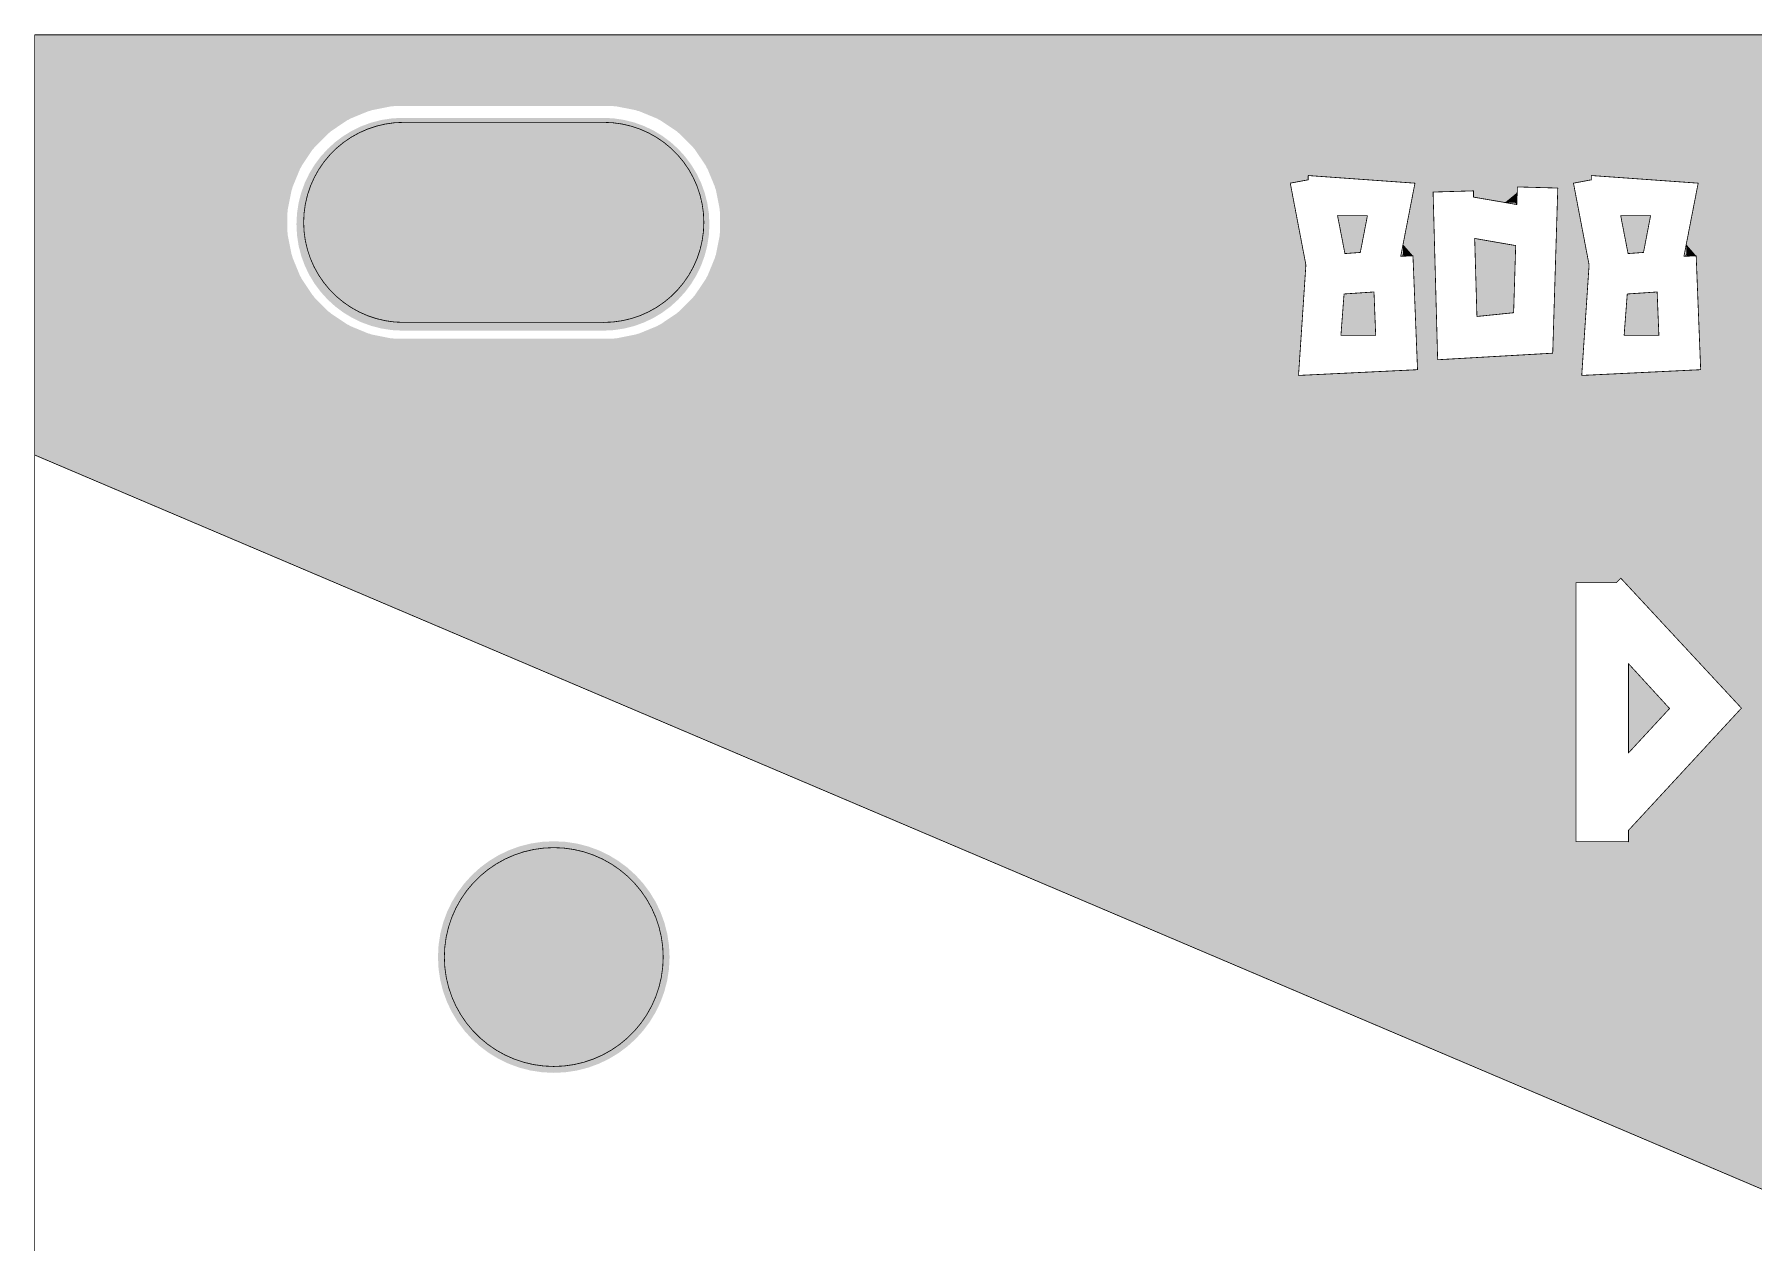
# Model space of a CAD drawing. Header units: inches. Extents: x 0 to 67, y 0 to 129.
# Drawn here: x 0 to 27.49, y 109.19 to 128.51 of the extents above; entities that cross this region are included whole.
import ezdxf

# ---------------------------------------------------------------- set-up
doc = ezdxf.new("R2010")
doc.units = ezdxf.units.IN
for name, color, linetype in [('Bottom Layer', 5, 'Continuous'), ('Bottom Solder', 6, 'Continuous'), ('Mechanical 2', 216, 'Continuous'), ('Mechanical 3', 76, 'Continuous'), ('Multi-Layer', 9, 'Continuous'), ('Pad Holes', 156, 'Continuous'), ('Top Layer', 1, 'Continuous'), ('Top Overlay', 2, 'Continuous'), ('Top Solder', 216, 'Continuous')]:
    doc.layers.add(name, color=color, linetype=linetype)

msp = doc.modelspace()

# ---------------------------------------------------------------- hatches: boundary and pattern name
at = {"layer": 'Bottom Layer'}
h = msp.add_hatch(color=5, dxfattribs=at)
edge = h.paths.add_edge_path()
edge.add_arc((5.893, 125.476), 1.6, 90, 270)
edge.add_line((5.893, 123.876), (9.093, 123.876))
edge.add_arc((9.093, 125.476), 1.6, 270, 450)
edge.add_line((9.093, 127.076), (5.893, 127.076))
h = msp.add_hatch(color=5, dxfattribs=at)
edge = h.paths.add_edge_path()
edge.add_arc((8.306, 113.756), 1.75, 0, 360)
at = {"layer": 'Bottom Solder'}
h = msp.add_hatch(color=6, dxfattribs=at)
edge = h.paths.add_edge_path()
edge.add_arc((5.893, 125.476), 1.702, 90, 270)
edge.add_line((5.893, 123.774), (9.093, 123.774))
edge.add_arc((9.093, 125.476), 1.702, 270, 450)
edge.add_line((9.093, 127.178), (5.893, 127.178))
h = msp.add_hatch(color=6, dxfattribs=at)
edge = h.paths.add_edge_path()
edge.add_arc((8.306, 113.756), 1.852, 0, 360)
at = {"layer": 'Multi-Layer'}
h = msp.add_hatch(color=9, dxfattribs=at)
edge = h.paths.add_edge_path()
edge.add_arc((5.893, 125.476), 1.6, 90, 270)
edge.add_line((5.893, 123.876), (9.093, 123.876))
edge.add_arc((9.093, 125.476), 1.6, 270, 450)
edge.add_line((9.093, 127.076), (5.893, 127.076))
h = msp.add_hatch(color=9, dxfattribs=at)
edge = h.paths.add_edge_path()
edge.add_arc((8.306, 113.756), 1.75, 0, 360)
at = {"layer": 'Pad Holes'}
h = msp.add_hatch(color=7, dxfattribs=at)
edge = h.paths.add_edge_path()
edge.add_arc((5.893, 125.476), 1.6, 90, 270)
edge.add_line((5.893, 123.876), (9.093, 123.876))
edge.add_arc((9.093, 125.476), 1.6, 270, 450)
edge.add_line((9.093, 127.076), (5.893, 127.076))
h = msp.add_hatch(color=7, dxfattribs=at)
edge = h.paths.add_edge_path()
edge.add_arc((8.306, 113.756), 1.75, 0, 360)
at = {"layer": 'Top Layer'}
h = msp.add_hatch(color=1, dxfattribs=at)
edge = h.paths.add_edge_path()
edge.add_arc((5.893, 125.476), 1.6, 90, 270)
edge.add_line((5.893, 123.876), (9.093, 123.876))
edge.add_arc((9.093, 125.476), 1.6, 270, 450)
edge.add_line((9.093, 127.076), (5.893, 127.076))
h = msp.add_hatch(color=1, dxfattribs=at)
edge = h.paths.add_edge_path()
edge.add_arc((8.306, 113.756), 1.75, 0, 360)
at = {"layer": 'Top Overlay'}
h = msp.add_hatch(color=2, dxfattribs=at)
h.paths.add_polyline_path([(66.606, 120.955), (66.569, 120.651), (37.924, 109.562), (37.902, 109.574), (37.839, 109.874), (37.639, 110.494), (37.355, 111.079), (36.993, 111.62), (36.558, 112.105), (36.061, 112.525), (35.509, 112.872), (34.915, 113.138), (34.29, 113.32), (33.645, 113.412), (32.994, 113.414), (32.349, 113.325), (31.723, 113.148), (31.127, 112.885), (30.574, 112.541), (30.074, 112.124), (29.637, 111.642), (29.271, 111.103), (28.984, 110.519), (28.781, 109.9), (28.717, 109.607), (28.688, 109.592), (0.006, 121.785), (0.006, 128.506), (66.606, 128.506)])
h.paths.add_polyline_path([(23.716, 126.073), (23.707, 125.81), (23.687, 125.794), (23.015, 125.91), (23.015, 126.01), (22.368, 125.991), (22.441, 123.309), (24.281, 123.414), (24.362, 126.055)], flags=0)
h.paths.add_polyline_path([(45.306, 126.218), (44.663, 126.178), (44.673, 126.023), (44.135, 125.387), (44.11, 125.388), (43.62, 126), (43.62, 126.196), (42.974, 126.196), (42.974, 123.15), (43.62, 123.15), (43.62, 124.928), (43.644, 124.937), (44.103, 124.361), (44.608, 124.762), (44.531, 124.857), (44.704, 125.063), (44.728, 125.055), (44.846, 123.063), (45.487, 123.1)], flags=0)
h.paths.add_polyline_path([(31.384, 126.401), (31.224, 126.046), (31.051, 126.041), (31.096, 123.423), (31.266, 123.428), (31.474, 122.963), (32.855, 123.591), (32.59, 124.179), (31.755, 123.801), (31.734, 123.815), (31.707, 125.521), (31.728, 125.535), (32.194, 125.322), (32.462, 125.91)], flags=0)
h.paths.add_polyline_path([(60.864, 127.365), (57.349, 127.365), (57.324, 127.36), (57.298, 127.36), (56.989, 127.299), (56.966, 127.289), (56.941, 127.284), (56.649, 127.164), (56.628, 127.149), (56.605, 127.14), (56.343, 126.964), (56.324, 126.946), (56.303, 126.932), (56.08, 126.709), (56.066, 126.688), (56.048, 126.67), (55.873, 126.408), (55.863, 126.385), (55.849, 126.363), (55.729, 126.072), (55.724, 126.047), (55.714, 126.024), (55.652, 125.714), (55.652, 125.689), (55.647, 125.664), (55.647, 125.349), (55.652, 125.324), (55.652, 125.298), (55.714, 124.989), (55.724, 124.966), (55.729, 124.941), (55.849, 124.649), (55.863, 124.628), (55.873, 124.605), (56.048, 124.343), (56.066, 124.324), (56.08, 124.303), (56.303, 124.08), (56.324, 124.066), (56.343, 124.048), (56.605, 123.873), (56.628, 123.863), (56.649, 123.849), (56.941, 123.729), (56.966, 123.724), (56.989, 123.714), (57.298, 123.652), (57.324, 123.652), (57.349, 123.647), (60.864, 123.647), (60.889, 123.652), (60.914, 123.652), (61.224, 123.714), (61.247, 123.724), (61.272, 123.729), (61.563, 123.849), (61.585, 123.863), (61.608, 123.873), (61.87, 124.048), (61.888, 124.066), (61.909, 124.08), (62.132, 124.303), (62.146, 124.324), (62.164, 124.343), (62.34, 124.605), (62.349, 124.628), (62.364, 124.649), (62.484, 124.941), (62.489, 124.966), (62.499, 124.989), (62.56, 125.298), (62.56, 125.324), (62.565, 125.349), (62.565, 125.664), (62.56, 125.689), (62.56, 125.714), (62.499, 126.024), (62.489, 126.047), (62.484, 126.072), (62.364, 126.363), (62.349, 126.385), (62.34, 126.408), (62.164, 126.67), (62.146, 126.688), (62.132, 126.709), (61.909, 126.932), (61.888, 126.946), (61.87, 126.964), (61.608, 127.14), (61.585, 127.149), (61.563, 127.164), (61.272, 127.284), (61.247, 127.289), (61.224, 127.299), (60.914, 127.36), (60.889, 127.36)], flags=0)
h.paths.add_polyline_path([(9.264, 127.365), (5.749, 127.365), (5.724, 127.36), (5.698, 127.36), (5.389, 127.299), (5.366, 127.289), (5.341, 127.284), (5.049, 127.164), (5.028, 127.149), (5.005, 127.14), (4.743, 126.964), (4.724, 126.946), (4.703, 126.932), (4.48, 126.709), (4.466, 126.688), (4.448, 126.67), (4.273, 126.408), (4.263, 126.385), (4.249, 126.363), (4.129, 126.072), (4.124, 126.047), (4.114, 126.024), (4.052, 125.714), (4.052, 125.689), (4.047, 125.664), (4.047, 125.506), (4.047, 125.349), (4.052, 125.324), (4.052, 125.298), (4.114, 124.989), (4.124, 124.966), (4.129, 124.941), (4.249, 124.649), (4.263, 124.628), (4.273, 124.605), (4.448, 124.343), (4.466, 124.324), (4.48, 124.303), (4.703, 124.08), (4.724, 124.066), (4.743, 124.048), (5.005, 123.873), (5.028, 123.863), (5.049, 123.849), (5.341, 123.729), (5.366, 123.724), (5.389, 123.714), (5.698, 123.652), (5.724, 123.652), (5.749, 123.647), (9.264, 123.647), (9.289, 123.652), (9.314, 123.652), (9.624, 123.714), (9.647, 123.724), (9.672, 123.729), (9.963, 123.849), (9.985, 123.863), (10.008, 123.873), (10.27, 124.048), (10.288, 124.066), (10.309, 124.08), (10.532, 124.303), (10.546, 124.324), (10.564, 124.343), (10.74, 124.605), (10.749, 124.628), (10.764, 124.649), (10.884, 124.941), (10.889, 124.966), (10.899, 124.989), (10.96, 125.298), (10.96, 125.324), (10.965, 125.349), (10.965, 125.664), (10.96, 125.689), (10.96, 125.714), (10.899, 126.024), (10.889, 126.047), (10.884, 126.072), (10.764, 126.363), (10.749, 126.385), (10.74, 126.408), (10.564, 126.67), (10.546, 126.688), (10.532, 126.709), (10.309, 126.932), (10.288, 126.946), (10.27, 126.964), (10.008, 127.14), (9.985, 127.149), (9.963, 127.164), (9.672, 127.284), (9.647, 127.289), (9.624, 127.299), (9.314, 127.36), (9.289, 127.36)], flags=0)
h.paths.add_polyline_path([(40.838, 126.21), (40.747, 123.286), (40.88, 123.282), (40.97, 123.095), (42.047, 123.604), (42.069, 123.591), (42.081, 123.145), (42.724, 123.158), (42.656, 126.205), (42.009, 126.191), (42.054, 124.319), (41.439, 124.029), (41.418, 124.043), (41.48, 126.187)], flags=0)
h.paths.add_polyline_path([(33.751, 126.196), (33.104, 126.187), (33.149, 123.09), (33.796, 123.1), (33.783, 123.839), (33.807, 123.848), (34.402, 123.105), (34.907, 123.509), (33.997, 124.647), (34.907, 125.791), (34.402, 126.191), (33.783, 125.419), (33.759, 125.428)], flags=0)
h.paths.add_polyline_path([(28.703, 126.196), (28.056, 126.187), (28.102, 123.09), (28.748, 123.1), (28.735, 123.839), (28.759, 123.848), (29.355, 123.105), (29.86, 123.509), (28.949, 124.647), (29.86, 125.791), (29.355, 126.191), (28.736, 125.419), (28.712, 125.428)], flags=0)
h.paths.add_polyline_path([(36.867, 126.338), (36.813, 126.283), (36.316, 126.283), (36.316, 123.095), (36.964, 123.095), (36.964, 123.236), (38.352, 124.739)], flags=0)
h.paths.add_polyline_path([(30.756, 126.196), (30.109, 126.187), (30.154, 123.09), (30.802, 123.1)], flags=0)
h.paths.add_polyline_path([(24.9, 126.255), (24.9, 126.187), (24.613, 126.133), (24.863, 124.825), (24.745, 123.058), (26.647, 123.15), (26.575, 124.972), (26.4, 124.963), (26.383, 124.982), (26.607, 126.133)], flags=0)
h.paths.add_polyline_path([(20.371, 126.255), (20.371, 126.187), (20.084, 126.133), (20.334, 124.825), (20.216, 123.058), (22.119, 123.15), (22.046, 124.972), (21.871, 124.963), (21.854, 124.982), (22.078, 126.133)], flags=0)
h.paths.add_polyline_path([(39.248, 126.283), (38.6, 126.283), (38.6, 123.095), (39.248, 123.095), (39.248, 123.86), (39.269, 123.875), (39.994, 123.027), (40.486, 123.446), (39.773, 124.278), (39.775, 124.304), (40.604, 124.985), (40.189, 125.481), (40.117, 125.422), (39.248, 126.146)], flags=0)
h.paths.add_polyline_path([(37.545, 119.872), (37.142, 119.748), (36.74, 119.866), (35.674, 116.129), (36.478, 115.899), (36.704, 116.68), (37.634, 116.722), (37.989, 115.544), (38.795, 115.792), (38.504, 116.737), (38.519, 116.758), (38.765, 116.763), (38.729, 117.604), (38.244, 117.586)], flags=0)
h.paths.add_polyline_path([(28.12, 119.766), (28.108, 119.683), (27.688, 119.677), (27.747, 115.65), (28.588, 115.662), (28.588, 115.721), (32.54, 115.857), (32.451, 116.692), (28.594, 116.568), (28.576, 116.586), (28.565, 117.349), (28.582, 117.367), (29.192, 117.373), (29.18, 118.214), (28.553, 118.208), (28.541, 118.847), (28.559, 118.865), (32.445, 118.712), (32.552, 119.541)], flags=0)
h.paths.add_polyline_path([(33.372, 119.943), (33.165, 119.481), (32.94, 119.475), (32.999, 116.07), (33.218, 116.076), (33.491, 115.472), (35.285, 116.289), (34.942, 117.053), (33.849, 116.56), (33.828, 116.573), (33.793, 118.809), (33.813, 118.824), (34.745, 118.563), (35.094, 119.326)], flags=0)
h.paths.add_polyline_path([(41.208, 119.769), (40.587, 118.498), (40.562, 118.498), (39.935, 119.769), (39.183, 119.395), (40.154, 117.418), (40.154, 115.647), (40.995, 115.647), (40.995, 117.424), (41.96, 119.395)], flags=0)
h.paths.add_polyline_path([(25.369, 119.816), (25.298, 119.745), (24.652, 119.745), (24.652, 115.6), (25.493, 115.6), (25.493, 115.783), (27.299, 117.737)], flags=0)
for points in [[(23.516, 125.823), (23.674, 125.823), (23.707, 125.791), (23.713, 125.797), (23.713, 125.984)], [(20.958, 125.007), (21.204, 125.025), (21.318, 125.613), (20.84, 125.613)], [(20.958, 125.007), (20.84, 125.613), (21.318, 125.613), (21.204, 125.025)], [(25.486, 125.007), (25.368, 125.613), (25.846, 125.613), (25.733, 125.025)], [(25.486, 125.007), (25.368, 125.613), (25.846, 125.613), (25.733, 125.025)], [(21.888, 125.154), (21.888, 124.999), (21.86, 124.972), (22.046, 124.972)], [(23.069, 124.001), (23.656, 124.061), (23.689, 125.135), (23.033, 125.249)], [(23.069, 124.001), (23.033, 125.249), (23.689, 125.135), (23.656, 124.061)], [(26.417, 125.154), (26.417, 124.999), (26.389, 124.972), (26.575, 124.972)], [(20.894, 123.701), (20.944, 124.361), (21.423, 124.393), (21.45, 123.701)], [(20.894, 123.701), (20.944, 124.361), (21.423, 124.393), (21.45, 123.701)], [(25.423, 123.701), (25.473, 124.361), (25.951, 124.393), (25.979, 123.701)], [(25.423, 123.701), (25.979, 123.701), (25.951, 124.393), (25.473, 124.361)], [(25.493, 117.021), (25.493, 118.448), (26.15, 117.731)], [(25.493, 117.021), (26.15, 117.731), (25.493, 118.448)]]:
    msp.add_hatch(color=2, dxfattribs=at).paths.add_polyline_path(points)
at = {"layer": 'Top Solder'}
h = msp.add_hatch(color=216, dxfattribs=at)
edge = h.paths.add_edge_path()
edge.add_arc((5.893, 125.476), 1.702, 90, 270)
edge.add_line((5.893, 123.774), (9.093, 123.774))
edge.add_arc((9.093, 125.476), 1.702, 270, 450)
edge.add_line((9.093, 127.178), (5.893, 127.178))
h = msp.add_hatch(color=216, dxfattribs=at)
edge = h.paths.add_edge_path()
edge.add_arc((8.306, 113.756), 1.852, 0, 360)

# ---------------------------------------------------------------- linework, layer by layer
at = {"layer": 'Mechanical 2', "const_width": 0.0127}
for points in [[(0.006, 128.506), (66.606, 128.506)], [(0.006, 0.006), (0.006, 128.506)], [(5.906, 127.106), (9.106, 127.106)], [(5.906, 123.906), (9.106, 123.906)]]:
    msp.add_lwpolyline(points, dxfattribs=at)
at = {"layer": 'Mechanical 2', "const_width": 0.00635}
for points in [[(0.003, 128.506, 1), (0.01, 128.506, 1)], [(0.003, 128.506, 1), (0.01, 128.506, 1)], [(5.903, 127.106, 1), (5.91, 127.106, 1)], [(5.903, 127.106, 1), (5.91, 127.106, 1)], [(9.103, 127.106, 1), (9.11, 127.106, 1)], [(9.103, 127.106, 1), (9.11, 127.106, 1)], [(4.303, 125.506, 1), (4.31, 125.506, 1)], [(4.303, 125.506, 1), (4.31, 125.506, 1)], [(10.703, 125.506, 1), (10.71, 125.506, 1)], [(10.703, 125.506, 1), (10.71, 125.506, 1)], [(5.903, 123.906, 1), (5.91, 123.906, 1)], [(5.903, 123.906, 1), (5.91, 123.906, 1)], [(9.103, 123.906, 1), (9.11, 123.906, 1)], [(9.103, 123.906, 1), (9.11, 123.906, 1)], [(8.303, 115.506, 1), (8.31, 115.506, 1)], [(8.303, 115.506, 1), (8.31, 115.506, 1)], [(6.553, 113.756, 1), (6.56, 113.756, 1)], [(6.553, 113.756, 1), (6.56, 113.756, 1)], [(10.053, 113.756, 1), (10.06, 113.756, 1)], [(10.053, 113.756, 1), (10.06, 113.756, 1)], [(8.303, 112.006, 1), (8.31, 112.006, 1)], [(8.303, 112.006, 1), (8.31, 112.006, 1)]]:
    msp.add_lwpolyline(points, format="xyb", close=True, dxfattribs=at)
at = {"layer": 'Mechanical 2', "const_width": 0.0127}
for points in [[(4.306, 125.506, -0.414214), (5.906, 127.106)], [(9.106, 127.106, -0.414214), (10.706, 125.506)], [(5.906, 123.906, -0.414214), (4.306, 125.506)], [(10.706, 125.506, -0.414214), (9.106, 123.906)], [(6.556, 113.756, -0.414214), (8.306, 115.506)], [(8.306, 115.506, -0.414214), (10.056, 113.756)], [(8.306, 112.006, -0.414214), (6.556, 113.756)], [(10.056, 113.756, -0.414214), (8.306, 112.006)]]:
    msp.add_lwpolyline(points, format="xyb", dxfattribs=at)
at = {"layer": 'Mechanical 3', "const_width": 0.0127}
for points in [[(0.006, 121.785), (0.006, 128.506)], [(0.006, 128.506), (66.606, 128.506)], [(20.371, 126.255), (22.078, 126.133)], [(20.371, 126.187), (20.371, 126.255)], [(24.9, 126.255), (26.607, 126.133)], [(24.9, 126.187), (24.9, 126.255)], [(20.084, 126.133), (20.371, 126.187)], [(20.084, 126.133), (20.334, 124.825)], [(21.85, 124.962), (22.078, 126.133)], [(22.368, 125.991), (23.015, 126.01)], [(22.368, 125.991), (22.441, 123.309)], [(23.015, 125.91), (23.015, 126.01)], [(23.707, 125.791), (23.716, 126.073)], [(23.716, 126.073), (24.362, 126.055)], [(24.281, 123.414), (24.362, 126.055)], [(24.613, 126.133), (24.9, 126.187)], [(24.613, 126.133), (24.863, 124.825)], [(26.379, 124.962), (26.607, 126.133)], [(23.015, 125.91), (23.707, 125.791)], [(20.84, 125.613), (20.958, 125.007)], [(20.84, 125.613), (21.318, 125.613)], [(21.204, 125.025), (21.318, 125.613)], [(25.368, 125.613), (25.486, 125.007)], [(25.368, 125.613), (25.846, 125.613)], [(25.733, 125.025), (25.846, 125.613)], [(23.033, 125.249), (23.069, 124.001)], [(23.033, 125.249), (23.689, 125.135)], [(23.656, 124.061), (23.689, 125.135)], [(20.216, 123.058), (20.334, 124.825)], [(20.958, 125.007), (21.204, 125.025)], [(21.85, 124.962), (22.046, 124.972)], [(22.046, 124.972), (22.119, 123.15)], [(24.745, 123.058), (24.863, 124.825)], [(25.486, 125.007), (25.733, 125.025)], [(26.379, 124.962), (26.575, 124.972)], [(26.575, 124.972), (26.647, 123.15)], [(20.894, 123.701), (20.944, 124.361)], [(20.944, 124.361), (21.423, 124.393)], [(21.423, 124.393), (21.45, 123.701)], [(25.423, 123.701), (25.473, 124.361)], [(25.473, 124.361), (25.951, 124.393)], [(25.951, 124.393), (25.979, 123.701)], [(23.069, 124.001), (23.656, 124.061)], [(20.894, 123.701), (21.45, 123.701)], [(25.423, 123.701), (25.979, 123.701)], [(22.441, 123.309), (24.281, 123.414)], [(20.216, 123.058), (22.119, 123.15)], [(24.745, 123.058), (26.647, 123.15)], [(0.006, 121.785), (28.712, 109.582)], [(24.652, 115.6), (24.652, 119.745)], [(24.652, 119.745), (25.298, 119.745)], [(25.298, 119.745), (25.369, 119.816)], [(25.369, 119.816), (27.299, 117.737)], [(25.493, 118.448), (26.15, 117.731)], [(25.493, 117.021), (25.493, 118.448)], [(25.493, 115.783), (27.299, 117.737)], [(25.493, 117.021), (26.15, 117.731)], [(25.493, 115.6), (25.493, 115.783)], [(24.652, 115.6), (25.493, 115.6)]]:
    msp.add_lwpolyline(points, dxfattribs=at)
at = {"layer": 'Mechanical 3', "const_width": 0.00635}
for points in [[(0.003, 128.506, 1), (0.01, 128.506, 1)], [(0.003, 128.506, 1), (0.01, 128.506, 1)], [(20.368, 126.255, 1), (20.374, 126.255, 1)], [(20.368, 126.255, 1), (20.374, 126.255, 1)], [(24.897, 126.255, 1), (24.903, 126.255, 1)], [(24.897, 126.255, 1), (24.903, 126.255, 1)], [(20.081, 126.133, 1), (20.087, 126.133, 1)], [(20.081, 126.133, 1), (20.087, 126.133, 1)], [(20.368, 126.187, 1), (20.374, 126.187, 1)], [(20.368, 126.187, 1), (20.374, 126.187, 1)], [(22.075, 126.133, 1), (22.081, 126.133, 1)], [(22.075, 126.133, 1), (22.081, 126.133, 1)], [(22.365, 125.991, 1), (22.371, 125.991, 1)], [(22.365, 125.991, 1), (22.371, 125.991, 1)], [(23.012, 126.01, 1), (23.018, 126.01, 1)], [(23.012, 126.01, 1), (23.018, 126.01, 1)], [(23.713, 126.073, 1), (23.719, 126.073, 1)], [(23.713, 126.073, 1), (23.719, 126.073, 1)], [(24.359, 126.055, 1), (24.365, 126.055, 1)], [(24.359, 126.055, 1), (24.365, 126.055, 1)], [(24.609, 126.133, 1), (24.616, 126.133, 1)], [(24.609, 126.133, 1), (24.616, 126.133, 1)], [(24.897, 126.187, 1), (24.903, 126.187, 1)], [(24.897, 126.187, 1), (24.903, 126.187, 1)], [(26.604, 126.133, 1), (26.61, 126.133, 1)], [(26.604, 126.133, 1), (26.61, 126.133, 1)], [(23.012, 125.91, 1), (23.018, 125.91, 1)], [(23.012, 125.91, 1), (23.018, 125.91, 1)], [(23.703, 125.791, 1), (23.71, 125.791, 1)], [(23.703, 125.791, 1), (23.71, 125.791, 1)], [(20.836, 125.613, 1), (20.843, 125.613, 1)], [(20.836, 125.613, 1), (20.843, 125.613, 1)], [(21.314, 125.613, 1), (21.321, 125.613, 1)], [(21.314, 125.613, 1), (21.321, 125.613, 1)], [(25.365, 125.613, 1), (25.371, 125.613, 1)], [(25.365, 125.613, 1), (25.371, 125.613, 1)], [(25.843, 125.613, 1), (25.849, 125.613, 1)], [(25.843, 125.613, 1), (25.849, 125.613, 1)], [(23.03, 125.249, 1), (23.036, 125.249, 1)], [(23.03, 125.249, 1), (23.036, 125.249, 1)], [(23.685, 125.135, 1), (23.692, 125.135, 1)], [(23.685, 125.135, 1), (23.692, 125.135, 1)], [(20.331, 124.825, 1), (20.337, 124.825, 1)], [(20.331, 124.825, 1), (20.337, 124.825, 1)], [(20.954, 125.007, 1), (20.961, 125.007, 1)], [(20.954, 125.007, 1), (20.961, 125.007, 1)], [(21.201, 125.025, 1), (21.208, 125.025, 1)], [(21.201, 125.025, 1), (21.208, 125.025, 1)], [(21.847, 124.962, 1), (21.854, 124.962, 1)], [(21.847, 124.962, 1), (21.854, 124.962, 1)], [(22.043, 124.972, 1), (22.049, 124.972, 1)], [(22.043, 124.972, 1), (22.049, 124.972, 1)], [(24.86, 124.825, 1), (24.866, 124.825, 1)], [(24.86, 124.825, 1), (24.866, 124.825, 1)], [(25.483, 125.007, 1), (25.489, 125.007, 1)], [(25.483, 125.007, 1), (25.489, 125.007, 1)], [(25.73, 125.025, 1), (25.736, 125.025, 1)], [(25.73, 125.025, 1), (25.736, 125.025, 1)], [(26.376, 124.962, 1), (26.382, 124.962, 1)], [(26.376, 124.962, 1), (26.382, 124.962, 1)], [(26.572, 124.972, 1), (26.578, 124.972, 1)], [(26.572, 124.972, 1), (26.578, 124.972, 1)], [(20.941, 124.361, 1), (20.948, 124.361, 1)], [(20.941, 124.361, 1), (20.948, 124.361, 1)], [(21.419, 124.393, 1), (21.426, 124.393, 1)], [(21.419, 124.393, 1), (21.426, 124.393, 1)], [(25.47, 124.361, 1), (25.476, 124.361, 1)], [(25.47, 124.361, 1), (25.476, 124.361, 1)], [(25.948, 124.393, 1), (25.954, 124.393, 1)], [(25.948, 124.393, 1), (25.954, 124.393, 1)], [(23.066, 124.001, 1), (23.072, 124.001, 1)], [(23.066, 124.001, 1), (23.072, 124.001, 1)], [(23.653, 124.061, 1), (23.66, 124.061, 1)], [(23.653, 124.061, 1), (23.66, 124.061, 1)], [(20.891, 123.701, 1), (20.898, 123.701, 1)], [(20.891, 123.701, 1), (20.898, 123.701, 1)], [(21.447, 123.701, 1), (21.453, 123.701, 1)], [(21.447, 123.701, 1), (21.453, 123.701, 1)], [(25.42, 123.701, 1), (25.426, 123.701, 1)], [(25.42, 123.701, 1), (25.426, 123.701, 1)], [(25.975, 123.701, 1), (25.982, 123.701, 1)], [(25.975, 123.701, 1), (25.982, 123.701, 1)], [(22.437, 123.309, 1), (22.444, 123.309, 1)], [(22.437, 123.309, 1), (22.444, 123.309, 1)], [(24.278, 123.414, 1), (24.284, 123.414, 1)], [(24.278, 123.414, 1), (24.284, 123.414, 1)], [(20.213, 123.058, 1), (20.219, 123.058, 1)], [(20.213, 123.058, 1), (20.219, 123.058, 1)], [(22.116, 123.15, 1), (22.122, 123.15, 1)], [(22.116, 123.15, 1), (22.122, 123.15, 1)], [(24.742, 123.058, 1), (24.748, 123.058, 1)], [(24.742, 123.058, 1), (24.748, 123.058, 1)], [(26.644, 123.15, 1), (26.651, 123.15, 1)], [(26.644, 123.15, 1), (26.651, 123.15, 1)], [(0.003, 121.785, 1), (0.01, 121.785, 1)], [(0.003, 121.785, 1), (0.01, 121.785, 1)], [(24.649, 119.745, 1), (24.655, 119.745, 1)], [(24.649, 119.745, 1), (24.655, 119.745, 1)], [(25.295, 119.745, 1), (25.301, 119.745, 1)], [(25.295, 119.745, 1), (25.301, 119.745, 1)], [(25.366, 119.816, 1), (25.373, 119.816, 1)], [(25.366, 119.816, 1), (25.373, 119.816, 1)], [(25.49, 118.448, 1), (25.497, 118.448, 1)], [(25.49, 118.448, 1), (25.497, 118.448, 1)], [(26.147, 117.731, 1), (26.153, 117.731, 1)], [(26.147, 117.731, 1), (26.153, 117.731, 1)], [(27.296, 117.737, 1), (27.303, 117.737, 1)], [(27.296, 117.737, 1), (27.303, 117.737, 1)], [(25.49, 117.021, 1), (25.497, 117.021, 1)], [(25.49, 117.021, 1), (25.497, 117.021, 1)], [(25.49, 115.783, 1), (25.497, 115.783, 1)], [(25.49, 115.783, 1), (25.497, 115.783, 1)], [(24.649, 115.6, 1), (24.655, 115.6, 1)], [(24.649, 115.6, 1), (24.655, 115.6, 1)], [(25.49, 115.6, 1), (25.497, 115.6, 1)], [(25.49, 115.6, 1), (25.497, 115.6, 1)]]:
    msp.add_lwpolyline(points, format="xyb", close=True, dxfattribs=at)

doc.saveas('drawing.dxf')
